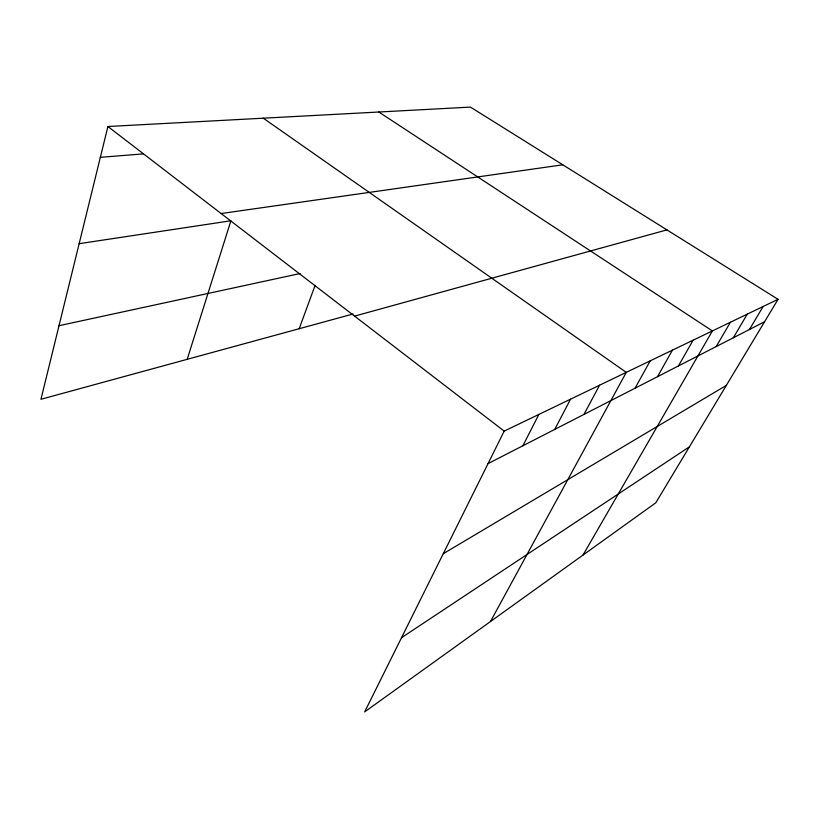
<?xml version="1.0" encoding="UTF-8"?>
<svg xmlns="http://www.w3.org/2000/svg" width="819" height="819" viewBox="0 0 819 819"><rect width="100%" height="100%" fill="white"/><g stroke="black" fill="none" stroke-linecap="round" stroke-linejoin="round"><path stroke-width="1.23" d="M778.05 299.324L504.197 431.111L364.66 711.895L655.794 502.794L778.05 299.324L470.464 107.105L107.913 126.515L40.95 399.283L353.05 313.994M187.182 359.326L230.907 220.772L79.146 243.683M299.191 328.716L315.141 285.299M522.87 445.761L538.882 414.414M554.719 429.422L570.546 399.181M583.957 414.424L599.569 385.217M490.468 621.539L626.269 372.369L263.288 118.192M635.053 388.206L650.214 360.841M657.503 376.689L672.43 350.153M678.419 365.96L693.099 340.202M582.995 555.077L712.376 330.927L378.808 112.008M716.205 346.57L730.394 322.256M733.333 337.786L747.286 314.127M749.426 329.535L763.134 306.501M401.525 637.714L689.424 446.816M443.284 553.695L726.34 385.391M488.042 463.626L764.567 321.754M354.586 316.114L666.932 229.883M59.019 325.696L300.123 273.526M221.13 213.534L562.796 164.803M100.348 157.32L143.233 153.9M107.913 126.515L504.197 431.111"/></g></svg>
